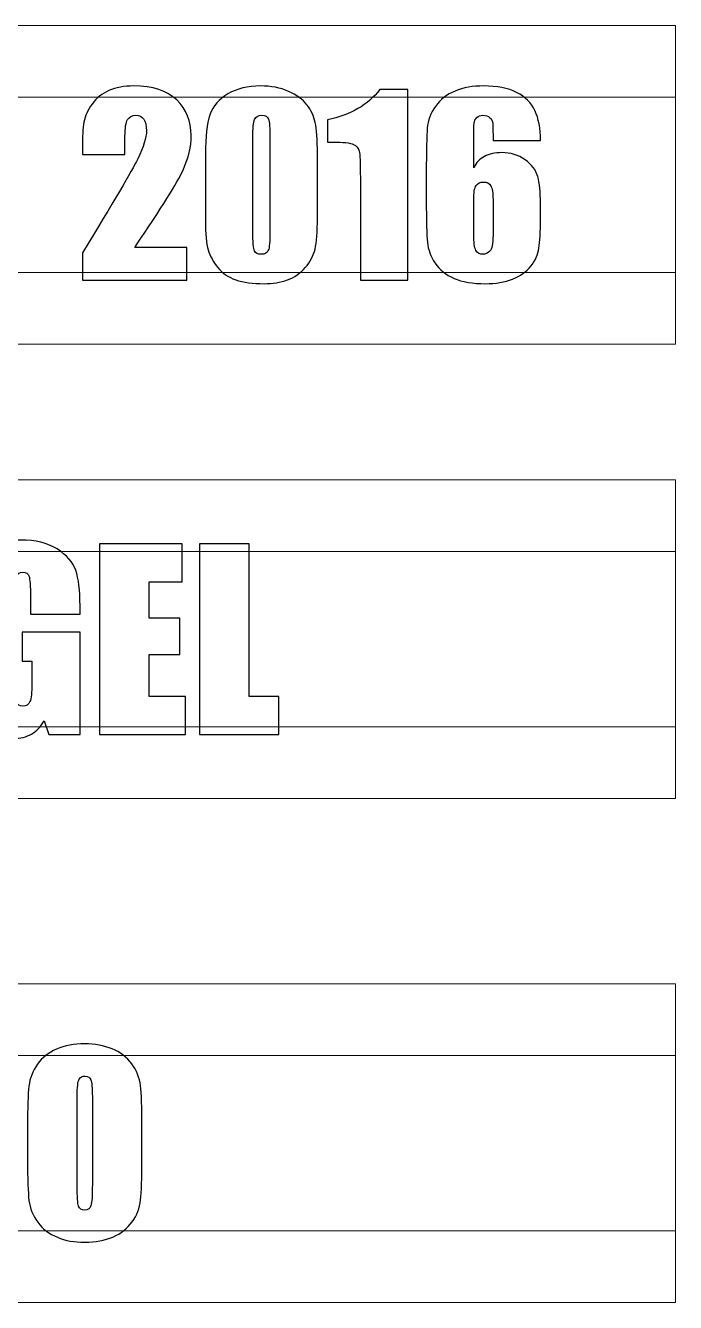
# Model space of a CAD drawing. Header units: millimetres. Extents: x -535 to 505, y -208 to 234.
# Drawn here: x 106.6 to 137.2, y 144.9 to 205 of the extents above; entities that cross this region are included whole.
import ezdxf

# ---------------------------------------------------------------- set-up
doc = ezdxf.new("R2010")
doc.units = ezdxf.units.MM
doc.header["$MEASUREMENT"] = 0
doc.layers.add('Capa 1', color=7, linetype='Continuous')

msp = doc.modelspace()

# ---------------------------------------------------------------- linework, layer by layer
at = {"layer": 'Capa 1', "color": 250, "lineweight": 20}
for points in [[(50.512, 190.0097), (50.512, 190.0097), (50.512, 205.0097), (50.512, 205.0097), (50.512, 205.0097), (50.512, 205.0097), (137.1891, 205.0097), (137.1891, 205.0097), (137.1891, 205.0097), (137.1891, 205.0097), (137.1891, 190.0097), (137.1891, 190.0097), (137.1891, 190.0097), (137.1891, 190.0097), (50.512, 190.0097), (50.512, 190.0097)], [(50.512, 193.3828), (50.512, 193.3828), (50.512, 201.6366), (50.512, 201.6366), (50.512, 201.6366), (50.512, 201.6366), (137.1891, 201.6366), (137.1891, 201.6366), (137.1891, 201.6366), (137.1891, 201.6366), (137.1891, 193.3828), (137.1891, 193.3828), (137.1891, 193.3828), (137.1891, 193.3828), (50.512, 193.3828), (50.512, 193.3828)], [(50.512, 168.6312), (50.512, 168.6312), (50.512, 183.6312), (50.512, 183.6312), (50.512, 183.6312), (50.512, 183.6312), (137.1891, 183.6312), (137.1891, 183.6312), (137.1891, 183.6312), (137.1891, 183.6312), (137.1891, 168.6312), (137.1891, 168.6312), (137.1891, 168.6312), (137.1891, 168.6312), (50.512, 168.6312), (50.512, 168.6312)], [(50.512, 172.0043), (50.512, 172.0043), (50.512, 180.2581), (50.512, 180.2581), (50.512, 180.2581), (50.512, 180.2581), (137.1891, 180.2581), (137.1891, 180.2581), (137.1891, 180.2581), (137.1891, 180.2581), (137.1891, 172.0043), (137.1891, 172.0043), (137.1891, 172.0043), (137.1891, 172.0043), (50.512, 172.0043), (50.512, 172.0043)], [(50.512, 144.9244), (50.512, 144.9244), (50.512, 159.9244), (50.512, 159.9244), (50.512, 159.9244), (50.512, 159.9244), (137.1891, 159.9244), (137.1891, 159.9244), (137.1891, 159.9244), (137.1891, 159.9244), (137.1891, 144.9244), (137.1891, 144.9244), (137.1891, 144.9244), (137.1891, 144.9244), (50.512, 144.9244), (50.512, 144.9244)], [(50.512, 148.2975), (50.512, 148.2975), (50.512, 156.5513), (50.512, 156.5513), (50.512, 156.5513), (50.512, 156.5513), (137.1891, 156.5513), (137.1891, 156.5513), (137.1891, 156.5513), (137.1891, 156.5513), (137.1891, 148.2975), (137.1891, 148.2975), (137.1891, 148.2975), (137.1891, 148.2975), (50.512, 148.2975), (50.512, 148.2975)]]:
    msp.add_open_spline(points, degree=3, knots=[0, 0, 0, 0, 0.2, 0.2, 0.2, 0.2, 0.4, 0.4, 0.4, 0.4, 0.6, 0.6, 0.6, 0.6, 1, 1, 1, 1], dxfattribs=at)
at = {"layer": 'Capa 1', "color": 250}
for points, knots in [([(114.1998, 194.5628), (114.1998, 194.5628), (114.1998, 193.0328), (114.1998, 193.0328), (114.1998, 193.0328), (114.1998, 193.0328), (109.281, 193.0328), (109.281, 193.0328), (109.281, 193.0328), (109.281, 193.0328), (109.2848, 194.3135), (109.2848, 194.3135), (109.2848, 194.3135), (110.743, 196.6955), (111.6101, 198.1689), (111.8858, 198.7355), (111.8858, 198.7355), (112.1616, 199.3022), (112.2995, 199.7442), (112.2995, 200.0597), (112.2995, 200.0597), (112.2995, 200.3034), (112.2561, 200.4847), (112.173, 200.6056), (112.173, 200.6056), (112.0898, 200.7246), (111.9633, 200.7851), (111.7933, 200.7851), (111.7933, 200.7851), (111.6233, 200.7851), (111.4948, 200.7189), (111.4117, 200.5867), (111.4117, 200.5867), (111.3286, 200.4545), (111.287, 200.1919), (111.287, 199.799), (111.287, 199.799), (111.287, 199.799), (111.287, 198.949), (111.287, 198.949), (111.287, 198.949), (111.287, 198.949), (109.281, 198.949), (109.281, 198.949), (109.281, 198.949), (109.281, 198.949), (109.281, 199.2758), (109.281, 199.2758), (109.281, 199.2758), (109.281, 199.7764), (109.3074, 200.173), (109.3584, 200.462), (109.3584, 200.462), (109.4094, 200.751), (109.5379, 201.0363), (109.74, 201.3158), (109.74, 201.3158), (109.944, 201.5954), (110.2085, 201.8089), (110.5334, 201.9524), (110.5334, 201.9524), (110.8582, 202.096), (111.2474, 202.1678), (111.7007, 202.1678), (111.7007, 202.1678), (112.5904, 202.1678), (113.2629, 201.9468), (113.72, 201.5066), (113.72, 201.5066), (114.1752, 201.0646), (114.4038, 200.5074), (114.4038, 199.833), (114.4038, 199.833), (114.4038, 199.3192), (114.2754, 198.7771), (114.0185, 198.2047), (114.0185, 198.2047), (113.7616, 197.6324), (113.0041, 196.4197), (111.7479, 194.5628), (111.7479, 194.5628), (111.7479, 194.5628), (114.1998, 194.5628), (114.1998, 194.5628)], [0, 0, 0, 0, 0.0454545, 0.0454545, 0.0454545, 0.0454545, 0.0909091, 0.0909091, 0.0909091, 0.0909091, 0.1363636, 0.1363636, 0.1363636, 0.1363636, 0.1818182, 0.1818182, 0.1818182, 0.1818182, 0.2272727, 0.2272727, 0.2272727, 0.2272727, 0.2727273, 0.2727273, 0.2727273, 0.2727273, 0.3181818, 0.3181818, 0.3181818, 0.3181818, 0.3636364, 0.3636364, 0.3636364, 0.3636364, 0.4090909, 0.4090909, 0.4090909, 0.4090909, 0.4545455, 0.4545455, 0.4545455, 0.4545455, 0.5, 0.5, 0.5, 0.5, 0.5454545, 0.5454545, 0.5454545, 0.5454545, 0.5909091, 0.5909091, 0.5909091, 0.5909091, 0.6363636, 0.6363636, 0.6363636, 0.6363636, 0.6818182, 0.6818182, 0.6818182, 0.6818182, 0.7272727, 0.7272727, 0.7272727, 0.7272727, 0.7727273, 0.7727273, 0.7727273, 0.7727273, 0.8181818, 0.8181818, 0.8181818, 0.8181818, 0.8636364, 0.8636364, 0.8636364, 0.8636364, 0.9090909, 0.9090909, 0.9090909, 0.9090909, 1, 1, 1, 1]), ([(120.3427, 198.9622), (120.3427, 198.9622), (120.3427, 195.9739), (120.3427, 195.9739), (120.3427, 195.9739), (120.3427, 195.2939), (120.3049, 194.8009), (120.2312, 194.4911), (120.2312, 194.4911), (120.1575, 194.1794), (120.0045, 193.8904), (119.7722, 193.6203), (119.7722, 193.6203), (119.5398, 193.352), (119.2603, 193.1575), (118.9316, 193.0404), (118.9316, 193.0404), (118.6048, 192.9214), (118.2384, 192.8628), (117.8322, 192.8628), (117.8322, 192.8628), (117.2977, 192.8628), (116.8538, 192.9251), (116.4986, 193.0479), (116.4986, 193.0479), (116.1454, 193.1726), (115.8639, 193.3653), (115.6524, 193.6259), (115.6524, 193.6259), (115.4427, 193.8885), (115.2935, 194.1643), (115.2047, 194.4533), (115.2047, 194.4533), (115.1159, 194.7442), (115.0725, 195.2051), (115.0725, 195.836), (115.0725, 195.836), (115.0725, 195.836), (115.0725, 198.9622), (115.0725, 198.9622), (115.0725, 198.9622), (115.0725, 199.7858), (115.1443, 200.4016), (115.2859, 200.8115), (115.2859, 200.8115), (115.4276, 201.2214), (115.7091, 201.5501), (116.1322, 201.7975), (116.1322, 201.7975), (116.5534, 202.045), (117.0653, 202.1678), (117.666, 202.1678), (117.666, 202.1678), (118.1571, 202.1678), (118.5954, 202.0828), (118.9826, 201.9109), (118.9826, 201.9109), (119.3698, 201.739), (119.6589, 201.5293), (119.8496, 201.2818), (119.8496, 201.2818), (120.0423, 201.0344), (120.1726, 200.7567), (120.2406, 200.4469), (120.2406, 200.4469), (120.3086, 200.1371), (120.3427, 199.6422), (120.3427, 198.9622)], [0, 0, 0, 0, 0.0555556, 0.0555556, 0.0555556, 0.0555556, 0.1111111, 0.1111111, 0.1111111, 0.1111111, 0.1666667, 0.1666667, 0.1666667, 0.1666667, 0.2222222, 0.2222222, 0.2222222, 0.2222222, 0.2777778, 0.2777778, 0.2777778, 0.2777778, 0.3333333, 0.3333333, 0.3333333, 0.3333333, 0.3888889, 0.3888889, 0.3888889, 0.3888889, 0.4444444, 0.4444444, 0.4444444, 0.4444444, 0.5, 0.5, 0.5, 0.5, 0.5555556, 0.5555556, 0.5555556, 0.5555556, 0.6111111, 0.6111111, 0.6111111, 0.6111111, 0.6666667, 0.6666667, 0.6666667, 0.6666667, 0.7222222, 0.7222222, 0.7222222, 0.7222222, 0.7777778, 0.7777778, 0.7777778, 0.7777778, 0.8333333, 0.8333333, 0.8333333, 0.8333333, 0.8888889, 0.8888889, 0.8888889, 0.8888889, 1, 1, 1, 1]), ([(124.5947, 201.9978), (124.5947, 201.9978), (124.5947, 193.0328), (124.5947, 193.0328), (124.5947, 193.0328), (124.5947, 193.0328), (122.362, 193.0328), (122.362, 193.0328), (122.362, 193.0328), (122.362, 193.0328), (122.362, 197.8458), (122.362, 197.8458), (122.362, 197.8458), (122.362, 198.541), (122.345, 198.9603), (122.3129, 199.1001), (122.3129, 199.1001), (122.2789, 199.2399), (122.1882, 199.3476), (122.039, 199.4193), (122.039, 199.4193), (121.8897, 199.4911), (121.5573, 199.527), (121.0416, 199.527), (121.0416, 199.527), (121.0416, 199.527), (120.8206, 199.527), (120.8206, 199.527), (120.8206, 199.527), (120.8206, 199.527), (120.8206, 200.5678), (120.8206, 200.5678), (120.8206, 200.5678), (121.9011, 200.7983), (122.7209, 201.2762), (123.28, 201.9978), (123.28, 201.9978), (123.28, 201.9978), (124.5947, 201.9978), (124.5947, 201.9978)], [0, 0, 0, 0, 0.0909091, 0.0909091, 0.0909091, 0.0909091, 0.1818182, 0.1818182, 0.1818182, 0.1818182, 0.2727273, 0.2727273, 0.2727273, 0.2727273, 0.3636364, 0.3636364, 0.3636364, 0.3636364, 0.4545455, 0.4545455, 0.4545455, 0.4545455, 0.5454545, 0.5454545, 0.5454545, 0.5454545, 0.6363636, 0.6363636, 0.6363636, 0.6363636, 0.7272727, 0.7272727, 0.7272727, 0.7272727, 0.8181818, 0.8181818, 0.8181818, 0.8181818, 1, 1, 1, 1]), ([(130.8378, 199.6063), (130.8378, 199.6063), (128.605, 199.6063), (128.605, 199.6063), (128.605, 199.6063), (128.605, 200.0257), (128.6012, 200.2901), (128.5918, 200.3978), (128.5918, 200.3978), (128.5823, 200.5074), (128.537, 200.5999), (128.4558, 200.6736), (128.4558, 200.6736), (128.3765, 200.7473), (128.2669, 200.7851), (128.129, 200.7851), (128.129, 200.7851), (128.0138, 200.7851), (127.9193, 200.7492), (127.8438, 200.6793), (127.8438, 200.6793), (127.7701, 200.6094), (127.7267, 200.5206), (127.7153, 200.4091), (127.7153, 200.4091), (127.704, 200.2977), (127.6983, 200.0748), (127.6983, 199.7405), (127.6983, 199.7405), (127.6983, 199.7405), (127.6983, 198.3143), (127.6983, 198.3143), (127.6983, 198.3143), (127.8135, 198.5523), (127.9817, 198.7318), (128.2027, 198.8508), (128.2027, 198.8508), (128.4256, 198.9698), (128.6995, 199.0283), (129.0244, 199.0283), (129.0244, 199.0283), (129.4343, 199.0283), (129.7969, 198.9169), (130.1105, 198.6959), (130.1105, 198.6959), (130.426, 198.4749), (130.6243, 198.2104), (130.7093, 197.9006), (130.7093, 197.9006), (130.7943, 197.5908), (130.8378, 197.1715), (130.8378, 196.6445), (130.8378, 196.6445), (130.8378, 196.6445), (130.8378, 195.9323), (130.8378, 195.9323), (130.8378, 195.9323), (130.8378, 195.3052), (130.8132, 194.8386), (130.766, 194.5326), (130.766, 194.5326), (130.7169, 194.2266), (130.5903, 193.9433), (130.3806, 193.6845), (130.3806, 193.6845), (130.1728, 193.4238), (129.8857, 193.2217), (129.523, 193.0781), (129.523, 193.0781), (129.1585, 192.9346), (128.7354, 192.8628), (128.2518, 192.8628), (128.2518, 192.8628), (127.6492, 192.8628), (127.1562, 192.9459), (126.7727, 193.1121), (126.7727, 193.1121), (126.3893, 193.2784), (126.0927, 193.5164), (125.883, 193.828), (125.883, 193.828), (125.6753, 194.1397), (125.5525, 194.4665), (125.5185, 194.8103), (125.5185, 194.8103), (125.4826, 195.1522), (125.4656, 195.819), (125.4656, 196.8069), (125.4656, 196.8069), (125.4656, 196.8069), (125.4656, 198.0461), (125.4656, 198.0461), (125.4656, 198.0461), (125.4656, 199.1114), (125.4807, 199.8255), (125.5128, 200.1844), (125.5128, 200.1844), (125.5449, 200.5433), (125.6715, 200.8852), (125.8981, 201.2044), (125.8981, 201.2044), (126.1229, 201.5255), (126.4308, 201.7673), (126.82, 201.9279), (126.82, 201.9279), (127.2091, 202.0884), (127.6587, 202.1678), (128.1687, 202.1678), (128.1687, 202.1678), (128.7958, 202.1678), (129.3115, 202.0658), (129.7138, 201.8636), (129.7138, 201.8636), (130.1162, 201.6596), (130.4033, 201.3725), (130.5771, 201.0042), (130.5771, 201.0042), (130.7509, 200.6339), (130.8378, 200.1674), (130.8378, 199.6063)], [0, 0, 0, 0, 0.0322581, 0.0322581, 0.0322581, 0.0322581, 0.0645161, 0.0645161, 0.0645161, 0.0645161, 0.0967742, 0.0967742, 0.0967742, 0.0967742, 0.1290323, 0.1290323, 0.1290323, 0.1290323, 0.1612903, 0.1612903, 0.1612903, 0.1612903, 0.1935484, 0.1935484, 0.1935484, 0.1935484, 0.2258065, 0.2258065, 0.2258065, 0.2258065, 0.2580645, 0.2580645, 0.2580645, 0.2580645, 0.2903226, 0.2903226, 0.2903226, 0.2903226, 0.3225806, 0.3225806, 0.3225806, 0.3225806, 0.3548387, 0.3548387, 0.3548387, 0.3548387, 0.3870968, 0.3870968, 0.3870968, 0.3870968, 0.4193548, 0.4193548, 0.4193548, 0.4193548, 0.4516129, 0.4516129, 0.4516129, 0.4516129, 0.483871, 0.483871, 0.483871, 0.483871, 0.516129, 0.516129, 0.516129, 0.516129, 0.5483871, 0.5483871, 0.5483871, 0.5483871, 0.5806452, 0.5806452, 0.5806452, 0.5806452, 0.6129032, 0.6129032, 0.6129032, 0.6129032, 0.6451613, 0.6451613, 0.6451613, 0.6451613, 0.6774194, 0.6774194, 0.6774194, 0.6774194, 0.7096774, 0.7096774, 0.7096774, 0.7096774, 0.7419355, 0.7419355, 0.7419355, 0.7419355, 0.7741935, 0.7741935, 0.7741935, 0.7741935, 0.8064516, 0.8064516, 0.8064516, 0.8064516, 0.8387097, 0.8387097, 0.8387097, 0.8387097, 0.8709677, 0.8709677, 0.8709677, 0.8709677, 0.9032258, 0.9032258, 0.9032258, 0.9032258, 0.9354839, 0.9354839, 0.9354839, 0.9354839, 1, 1, 1, 1]), ([(118.1099, 199.7121), (118.1099, 200.1881), (118.0872, 200.4847), (118.04, 200.6056), (118.04, 200.6056), (117.9947, 200.7246), (117.887, 200.7851), (117.7151, 200.7851), (117.7151, 200.7851), (117.5489, 200.7851), (117.4393, 200.7208), (117.3864, 200.5943), (117.3864, 200.5943), (117.3317, 200.4677), (117.3052, 200.173), (117.3052, 199.7121), (117.3052, 199.7121), (117.3052, 199.7121), (117.3052, 195.3449), (117.3052, 195.3449), (117.3052, 195.3449), (117.3052, 194.8254), (117.3298, 194.5118), (117.3808, 194.4061), (117.3808, 194.4061), (117.4299, 194.2984), (117.5376, 194.2455), (117.7057, 194.2455), (117.7057, 194.2455), (117.8719, 194.2455), (117.9796, 194.3078), (118.0325, 194.4344), (118.0325, 194.4344), (118.0835, 194.5591), (118.1099, 194.8405), (118.1099, 195.2788), (118.1099, 195.2788), (118.1099, 195.2788), (118.1099, 199.7121), (118.1099, 199.7121)], [0, 0, 0, 0, 0.0909091, 0.0909091, 0.0909091, 0.0909091, 0.1818182, 0.1818182, 0.1818182, 0.1818182, 0.2727273, 0.2727273, 0.2727273, 0.2727273, 0.3636364, 0.3636364, 0.3636364, 0.3636364, 0.4545455, 0.4545455, 0.4545455, 0.4545455, 0.5454545, 0.5454545, 0.5454545, 0.5454545, 0.6363636, 0.6363636, 0.6363636, 0.6363636, 0.7272727, 0.7272727, 0.7272727, 0.7272727, 0.8181818, 0.8181818, 0.8181818, 0.8181818, 1, 1, 1, 1]), ([(128.605, 196.8183), (128.605, 197.1337), (128.5691, 197.3509), (128.4992, 197.4681), (128.4992, 197.4681), (128.4275, 197.5871), (128.3122, 197.6456), (128.1517, 197.6456), (128.1517, 197.6456), (127.9949, 197.6456), (127.8797, 197.5889), (127.8079, 197.4775), (127.8079, 197.4775), (127.7342, 197.3642), (127.6983, 197.145), (127.6983, 196.8183), (127.6983, 196.8183), (127.6983, 196.8183), (127.6983, 195.2013), (127.6983, 195.2013), (127.6983, 195.2013), (127.6983, 194.8065), (127.7323, 194.5496), (127.8022, 194.4268), (127.8022, 194.4268), (127.8702, 194.306), (127.9854, 194.2455), (128.146, 194.2455), (128.146, 194.2455), (128.2423, 194.2455), (128.3443, 194.2927), (128.4482, 194.3872), (128.4482, 194.3872), (128.5521, 194.4797), (128.605, 194.7329), (128.605, 195.1446), (128.605, 195.1446), (128.605, 195.1446), (128.605, 196.8183), (128.605, 196.8183)], [0, 0, 0, 0, 0.0909091, 0.0909091, 0.0909091, 0.0909091, 0.1818182, 0.1818182, 0.1818182, 0.1818182, 0.2727273, 0.2727273, 0.2727273, 0.2727273, 0.3636364, 0.3636364, 0.3636364, 0.3636364, 0.4545455, 0.4545455, 0.4545455, 0.4545455, 0.5454545, 0.5454545, 0.5454545, 0.5454545, 0.6363636, 0.6363636, 0.6363636, 0.6363636, 0.7272727, 0.7272727, 0.7272727, 0.7272727, 0.8181818, 0.8181818, 0.8181818, 0.8181818, 1, 1, 1, 1]), ([(109.1734, 177.3098), (109.1734, 177.3098), (106.8386, 177.3098), (106.8386, 177.3098), (106.8386, 177.3098), (106.8386, 177.3098), (106.8386, 178.124), (106.8386, 178.124), (106.8386, 178.124), (106.8386, 178.6377), (106.8178, 178.9589), (106.7744, 179.0873), (106.7744, 179.0873), (106.7309, 179.2177), (106.627, 179.2819), (106.4646, 179.2819), (106.4646, 179.2819), (106.3248, 179.2819), (106.2285, 179.2271), (106.1775, 179.1157), (106.1775, 179.1157), (106.1265, 179.0061), (106.1019, 178.7209), (106.1019, 178.2637), (106.1019, 178.2637), (106.1019, 178.2637), (106.1019, 173.9645), (106.1019, 173.9645), (106.1019, 173.9645), (106.1019, 173.564), (106.1265, 173.2977), (106.1775, 173.1711), (106.1775, 173.1711), (106.2285, 173.0446), (106.3286, 172.9803), (106.4797, 172.9803), (106.4797, 172.9803), (106.6459, 172.9803), (106.7574, 173.0521), (106.8178, 173.1957), (106.8178, 173.1957), (106.8764, 173.3392), (106.9066, 173.6207), (106.9066, 174.0382), (106.9066, 174.0382), (106.9066, 174.0382), (106.9066, 175.0997), (106.9066, 175.0997), (106.9066, 175.0997), (106.9066, 175.0997), (106.4533, 175.0997), (106.4533, 175.0997), (106.4533, 175.0997), (106.4533, 175.0997), (106.4533, 176.4598), (106.4533, 176.4598), (106.4533, 176.4598), (106.4533, 176.4598), (109.1734, 176.4598), (109.1734, 176.4598), (109.1734, 176.4598), (109.1734, 176.4598), (109.1734, 171.6543), (109.1734, 171.6543), (109.1734, 171.6543), (109.1734, 171.6543), (107.7056, 171.6543), (107.7056, 171.6543), (107.7056, 171.6543), (107.7056, 171.6543), (107.4903, 172.2965), (107.4903, 172.2965), (107.4903, 172.2965), (107.3316, 172.0189), (107.1314, 171.8111), (106.8915, 171.6713), (106.8915, 171.6713), (106.6497, 171.5315), (106.3645, 171.4616), (106.0377, 171.4616), (106.0377, 171.4616), (105.6467, 171.4616), (105.2821, 171.5561), (104.9402, 171.7469), (104.9402, 171.7469), (104.6002, 171.9376), (104.3414, 172.1719), (104.1657, 172.4533), (104.1657, 172.4533), (103.9882, 172.7329), (103.8786, 173.0276), (103.8333, 173.3355), (103.8333, 173.3355), (103.7898, 173.6434), (103.7672, 174.1062), (103.7672, 174.722), (103.7672, 174.722), (103.7672, 174.722), (103.7672, 177.3854), (103.7672, 177.3854), (103.7672, 177.3854), (103.7672, 178.2411), (103.8125, 178.8625), (103.9051, 179.2498), (103.9051, 179.2498), (103.9976, 179.6389), (104.2621, 179.994), (104.6984, 180.317), (104.6984, 180.317), (105.1348, 180.64), (105.6996, 180.8006), (106.3928, 180.8006), (106.3928, 180.8006), (107.0747, 180.8006), (107.6395, 180.6608), (108.0891, 180.3794), (108.0891, 180.3794), (108.5387, 180.0979), (108.8333, 179.7655), (108.9693, 179.3801), (108.9693, 179.3801), (109.1054, 178.9929), (109.1734, 178.4337), (109.1734, 177.6971), (109.1734, 177.6971), (109.1734, 177.6971), (109.1734, 177.3098), (109.1734, 177.3098)], [0, 0, 0, 0, 0.030303, 0.030303, 0.030303, 0.030303, 0.0606061, 0.0606061, 0.0606061, 0.0606061, 0.0909091, 0.0909091, 0.0909091, 0.0909091, 0.1212121, 0.1212121, 0.1212121, 0.1212121, 0.1515152, 0.1515152, 0.1515152, 0.1515152, 0.1818182, 0.1818182, 0.1818182, 0.1818182, 0.2121212, 0.2121212, 0.2121212, 0.2121212, 0.2424242, 0.2424242, 0.2424242, 0.2424242, 0.2727273, 0.2727273, 0.2727273, 0.2727273, 0.3030303, 0.3030303, 0.3030303, 0.3030303, 0.3333333, 0.3333333, 0.3333333, 0.3333333, 0.3636364, 0.3636364, 0.3636364, 0.3636364, 0.3939394, 0.3939394, 0.3939394, 0.3939394, 0.4242424, 0.4242424, 0.4242424, 0.4242424, 0.4545455, 0.4545455, 0.4545455, 0.4545455, 0.4848485, 0.4848485, 0.4848485, 0.4848485, 0.5151515, 0.5151515, 0.5151515, 0.5151515, 0.5454545, 0.5454545, 0.5454545, 0.5454545, 0.5757576, 0.5757576, 0.5757576, 0.5757576, 0.6060606, 0.6060606, 0.6060606, 0.6060606, 0.6363636, 0.6363636, 0.6363636, 0.6363636, 0.6666667, 0.6666667, 0.6666667, 0.6666667, 0.6969697, 0.6969697, 0.6969697, 0.6969697, 0.7272727, 0.7272727, 0.7272727, 0.7272727, 0.7575758, 0.7575758, 0.7575758, 0.7575758, 0.7878788, 0.7878788, 0.7878788, 0.7878788, 0.8181818, 0.8181818, 0.8181818, 0.8181818, 0.8484848, 0.8484848, 0.8484848, 0.8484848, 0.8787879, 0.8787879, 0.8787879, 0.8787879, 0.9090909, 0.9090909, 0.9090909, 0.9090909, 0.9393939, 0.9393939, 0.9393939, 0.9393939, 1, 1, 1, 1]), ([(110.0838, 180.6193), (110.0838, 180.6193), (113.9712, 180.6193), (113.9712, 180.6193), (113.9712, 180.6193), (113.9712, 180.6193), (113.9712, 178.8285), (113.9712, 178.8285), (113.9712, 178.8285), (113.9712, 178.8285), (112.4185, 178.8285), (112.4185, 178.8285), (112.4185, 178.8285), (112.4185, 178.8285), (112.4185, 177.1171), (112.4185, 177.1171), (112.4185, 177.1171), (112.4185, 177.1171), (113.8692, 177.1171), (113.8692, 177.1171), (113.8692, 177.1171), (113.8692, 177.1171), (113.8692, 175.4171), (113.8692, 175.4171), (113.8692, 175.4171), (113.8692, 175.4171), (112.4185, 175.4171), (112.4185, 175.4171), (112.4185, 175.4171), (112.4185, 175.4171), (112.4185, 173.445), (112.4185, 173.445), (112.4185, 173.445), (112.4185, 173.445), (114.1299, 173.445), (114.1299, 173.445), (114.1299, 173.445), (114.1299, 173.445), (114.1299, 171.6543), (114.1299, 171.6543), (114.1299, 171.6543), (114.1299, 171.6543), (110.0838, 171.6543), (110.0838, 171.6543), (110.0838, 171.6543), (110.0838, 171.6543), (110.0838, 180.6193), (110.0838, 180.6193)], [0, 0, 0, 0, 0.0769231, 0.0769231, 0.0769231, 0.0769231, 0.1538462, 0.1538462, 0.1538462, 0.1538462, 0.2307692, 0.2307692, 0.2307692, 0.2307692, 0.3076923, 0.3076923, 0.3076923, 0.3076923, 0.3846154, 0.3846154, 0.3846154, 0.3846154, 0.4615385, 0.4615385, 0.4615385, 0.4615385, 0.5384615, 0.5384615, 0.5384615, 0.5384615, 0.6153846, 0.6153846, 0.6153846, 0.6153846, 0.6923077, 0.6923077, 0.6923077, 0.6923077, 0.7692308, 0.7692308, 0.7692308, 0.7692308, 0.8461538, 0.8461538, 0.8461538, 0.8461538, 1, 1, 1, 1]), ([(117.1277, 180.6193), (117.1277, 180.6193), (117.1277, 173.445), (117.1277, 173.445), (117.1277, 173.445), (117.1277, 173.445), (118.5331, 173.445), (118.5331, 173.445), (118.5331, 173.445), (118.5331, 173.445), (118.5331, 171.6543), (118.5331, 171.6543), (118.5331, 171.6543), (118.5331, 171.6543), (114.793, 171.6543), (114.793, 171.6543), (114.793, 171.6543), (114.793, 171.6543), (114.793, 180.6193), (114.793, 180.6193), (114.793, 180.6193), (114.793, 180.6193), (117.1277, 180.6193), (117.1277, 180.6193)], [0, 0, 0, 0, 0.1428571, 0.1428571, 0.1428571, 0.1428571, 0.2857143, 0.2857143, 0.2857143, 0.2857143, 0.4285714, 0.4285714, 0.4285714, 0.4285714, 0.5714286, 0.5714286, 0.5714286, 0.5714286, 0.7142857, 0.7142857, 0.7142857, 0.7142857, 1, 1, 1, 1]), ([(112.087, 151.6574), (112.087, 150.7564), (112.0662, 150.1198), (112.0228, 149.7458), (112.0228, 149.7458), (111.9812, 149.3699), (111.849, 149.028), (111.6261, 148.7182), (111.6261, 148.7182), (111.4032, 148.4084), (111.101, 148.1704), (110.7213, 148.0042), (110.7213, 148.0042), (110.3416, 147.8379), (109.8996, 147.7548), (109.3952, 147.7548), (109.3952, 147.7548), (108.9154, 147.7548), (108.4866, 147.8342), (108.1051, 147.9909), (108.1051, 147.9909), (107.7235, 148.1477), (107.4156, 148.382), (107.1852, 148.6955), (107.1852, 148.6955), (106.9528, 149.0091), (106.8149, 149.351), (106.7696, 149.7193), (106.7696, 149.7193), (106.7261, 150.0896), (106.7035, 150.7356), (106.7035, 151.6574), (106.7035, 151.6574), (106.7035, 151.6574), (106.7035, 153.1912), (106.7035, 153.1912), (106.7035, 153.1912), (106.7035, 154.0923), (106.7243, 154.7288), (106.7677, 155.1028), (106.7677, 155.1028), (106.8093, 155.4787), (106.9415, 155.8206), (107.1644, 156.1304), (107.1644, 156.1304), (107.3873, 156.4402), (107.6895, 156.6782), (108.0692, 156.8445), (108.0692, 156.8445), (108.4489, 157.0107), (108.8909, 157.0938), (109.3952, 157.0938), (109.3952, 157.0938), (109.875, 157.0938), (110.3038, 157.0145), (110.6854, 156.8577), (110.6854, 156.8577), (111.067, 156.7009), (111.3749, 156.4667), (111.6053, 156.1531), (111.6053, 156.1531), (111.8376, 155.8395), (111.9755, 155.4976), (112.0209, 155.1293), (112.0209, 155.1293), (112.0643, 154.7591), (112.087, 154.113), (112.087, 153.1912), (112.087, 153.1912), (112.087, 153.1912), (112.087, 151.6574), (112.087, 151.6574)], [0, 0, 0, 0, 0.0526316, 0.0526316, 0.0526316, 0.0526316, 0.1052632, 0.1052632, 0.1052632, 0.1052632, 0.1578947, 0.1578947, 0.1578947, 0.1578947, 0.2105263, 0.2105263, 0.2105263, 0.2105263, 0.2631579, 0.2631579, 0.2631579, 0.2631579, 0.3157895, 0.3157895, 0.3157895, 0.3157895, 0.3684211, 0.3684211, 0.3684211, 0.3684211, 0.4210526, 0.4210526, 0.4210526, 0.4210526, 0.4736842, 0.4736842, 0.4736842, 0.4736842, 0.5263158, 0.5263158, 0.5263158, 0.5263158, 0.5789474, 0.5789474, 0.5789474, 0.5789474, 0.6315789, 0.6315789, 0.6315789, 0.6315789, 0.6842105, 0.6842105, 0.6842105, 0.6842105, 0.7368421, 0.7368421, 0.7368421, 0.7368421, 0.7894737, 0.7894737, 0.7894737, 0.7894737, 0.8421053, 0.8421053, 0.8421053, 0.8421053, 0.8947368, 0.8947368, 0.8947368, 0.8947368, 1, 1, 1, 1]), ([(109.7522, 154.6023), (109.7522, 155.0178), (109.7296, 155.2842), (109.6842, 155.4013), (109.6842, 155.4013), (109.6389, 155.5165), (109.5463, 155.5751), (109.4066, 155.5751), (109.4066, 155.5751), (109.2876, 155.5751), (109.1969, 155.5279), (109.1327, 155.4334), (109.1327, 155.4334), (109.0703, 155.3409), (109.0382, 155.0632), (109.0382, 154.6023), (109.0382, 154.6023), (109.0382, 154.6023), (109.0382, 150.4182), (109.0382, 150.4182), (109.0382, 150.4182), (109.0382, 149.8988), (109.059, 149.5777), (109.1006, 149.4568), (109.1006, 149.4568), (109.1421, 149.334), (109.2385, 149.2735), (109.3896, 149.2735), (109.3896, 149.2735), (109.5445, 149.2735), (109.6446, 149.3434), (109.688, 149.4832), (109.688, 149.4832), (109.7315, 149.623), (109.7522, 149.9573), (109.7522, 150.4844), (109.7522, 150.4844), (109.7522, 150.4844), (109.7522, 154.6023), (109.7522, 154.6023)], [0, 0, 0, 0, 0.0909091, 0.0909091, 0.0909091, 0.0909091, 0.1818182, 0.1818182, 0.1818182, 0.1818182, 0.2727273, 0.2727273, 0.2727273, 0.2727273, 0.3636364, 0.3636364, 0.3636364, 0.3636364, 0.4545455, 0.4545455, 0.4545455, 0.4545455, 0.5454545, 0.5454545, 0.5454545, 0.5454545, 0.6363636, 0.6363636, 0.6363636, 0.6363636, 0.7272727, 0.7272727, 0.7272727, 0.7272727, 0.8181818, 0.8181818, 0.8181818, 0.8181818, 1, 1, 1, 1])]:
    msp.add_open_spline(points, degree=3, knots=knots, dxfattribs=at)

doc.saveas('drawing.dxf')
